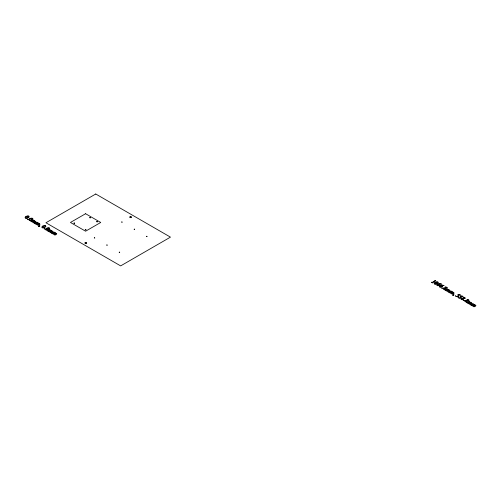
<?xml version="1.0" encoding="UTF-8"?>
<svg xmlns="http://www.w3.org/2000/svg" width="501" height="501" viewBox="0 0 501 501"><rect width="100%" height="100%" fill="white"/><g stroke="black" fill="none" stroke-linecap="round" stroke-linejoin="round"><path stroke-width="0.75" d="M94.814 238.031C94.313 236.841 94.15 238.745 94.501 237.856M122.206 222.219C121.705 221.022 121.549 222.926 121.9 222.037M107.264 245.221C106.763 244.031 106.607 245.935 106.951 245.045M134.663 229.408C134.162 228.212 133.999 230.116 134.349 229.226M119.72 252.41C119.219 251.22 119.056 253.124 119.407 252.235M147.112 236.597C146.611 235.401 146.455 237.305 146.799 236.416M74.186 223.177C75.751 223.521 72.263 223.152 74.561 222.964M90.023 217.716C91.589 218.054 88.101 217.685 90.399 217.497M96.975 221.73C98.534 222.068 95.052 221.699 97.351 221.511M85.59 229.765C87.155 230.103 83.667 229.734 85.965 229.552M130.611 217.002L131.237 217.365M85.784 242.885L86.41 243.248M25.614 217.328L25.576 218.035L26.472 218.092L28.638 216.908L28.732 216.188L27.467 216.25L25.614 217.328M29.409 219.519L29.371 220.227L30.267 220.283L32.433 219.094L32.527 218.38L31.262 218.442L29.409 219.519M42.341 226.984L42.303 227.692L43.205 227.748L45.366 226.565L45.459 225.845L44.201 225.913L42.341 226.984M46.136 229.176L46.098 229.884L47 229.94L49.161 228.757L49.255 228.036L47.996 228.105L46.136 229.176M434.699 283.253L434.661 283.954L435.557 284.017L437.724 282.827L437.818 282.113L436.553 282.176L434.699 283.253M455.578 295.828L455.891 296.385L457.244 296.742L458.547 296.435L459.041 295.734L458.371 294.839L459.01 294.713C460.131 295.828 461.765 295.076 459.373 294.463L457.576 294.857L458.196 295.433L457.958 296.354L456.38 296.448L455.578 295.828M458.108 297.287L458.421 297.844L459.774 298.201L461.077 297.901L461.571 297.193L460.901 296.304L461.54 296.172C462.642 297.281 464.308 296.554 461.903 295.922L460.15 296.304L460.726 296.893L460.488 297.819L458.91 297.907L458.108 297.287M435.72 280.754L432.714 282.508L432.82 282.996L431.424 282.195L431.968 282.326C435.125 281.963 433.684 279.708 435.72 280.754M34.769 220.979L36.078 221.905C35.389 223.271 33.279 223.296 33.849 222.738L35.552 221.768L35.396 221.442L34.55 221.304L33.172 222.525L32.039 221.874L33.686 221.342L34.055 220.672L33.204 220.521L31.807 221.736L30.68 221.085L31.068 221.16C31.757 220.634 33.774 219.281 33.354 220.415L34.769 220.979M38.702 223.246L40.017 224.179C39.328 225.544 37.218 225.569 37.782 225.005L39.491 224.041L39.335 223.715L38.489 223.578L37.112 224.799L35.978 224.141L37.625 223.615L37.995 222.945L37.143 222.795L35.74 224.01L34.619 223.358L35.001 223.433C35.659 222.907 37.738 221.561 37.293 222.688L38.702 223.246M51.497 230.635L52.805 231.562C52.117 232.927 50.006 232.952 50.576 232.395L52.286 231.424L52.129 231.105L51.277 230.967L49.906 232.182L48.772 231.531L50.413 230.999L50.789 230.328L49.931 230.184L48.534 231.393L47.413 230.748L47.795 230.817C48.491 230.291 50.501 228.944 50.081 230.072L51.497 230.635M55.436 232.909L56.745 233.835C56.056 235.201 53.945 235.226 54.515 234.668L56.218 233.698L56.062 233.378L55.216 233.241L53.839 234.455L52.705 233.804L54.352 233.272L54.722 232.602L53.87 232.451L52.473 233.666L51.346 233.015L51.735 233.09C52.423 232.564 54.44 231.211 54.02 232.345L55.436 232.909M448.915 289.822L450.224 290.749C449.566 292.127 447.431 292.102 447.994 291.582L449.698 290.611L449.547 290.292L448.696 290.148L447.318 291.369L446.184 290.718L447.831 290.185L448.201 289.515L447.349 289.365L445.953 290.58L444.825 289.929L445.214 290.004C445.903 289.478 447.919 288.125 447.499 289.259L448.915 289.822M452.848 292.096L454.163 293.022C453.474 294.388 451.363 294.413 451.927 293.855L453.637 292.885L453.48 292.559L452.635 292.421L451.32 293.605L450.123 292.991L451.77 292.459L452.14 291.789L451.288 291.638L449.885 292.853L448.764 292.202L449.147 292.277C449.842 291.751 451.852 290.398 451.439 291.532L452.848 292.096M470.702 302.397L472.011 303.33C471.322 304.696 469.212 304.721 469.781 304.157L471.491 303.193L471.335 302.867L470.489 302.729L469.111 303.95L467.978 303.293L469.619 302.767L469.994 302.097L469.143 301.946L467.74 303.161L466.619 302.51L467.001 302.585C467.696 302.059 469.706 300.706 469.293 301.84L470.702 302.397M474.641 304.671L475.95 305.604C475.261 306.963 473.151 306.988 473.721 306.43L475.424 305.466L475.267 305.14L474.422 305.003L473.044 306.224L471.911 305.566L473.558 305.04L473.927 304.37L473.076 304.22L471.679 305.435L470.552 304.783L470.94 304.858C471.629 304.332 473.645 302.98 473.226 304.113L474.641 304.671M39.466 226.189L38.42 226.389L39.767 226.27L39.823 225.769L39.228 225.763L39.466 226.189M453.612 295.033L452.566 295.233L453.912 295.114L453.969 294.619L453.38 294.607L453.612 295.033M443.241 288.138L442.94 288.645L444.368 289.446L445.232 289.259L445.539 288.181L447.049 288.1L447.312 287.68L445.965 286.916L445.138 287.079L444.825 287.981L443.241 288.138M461.239 298.527L460.939 299.034L462.36 299.836L463.231 299.648L463.531 298.571L465.041 298.49L465.304 298.07L463.957 297.306L463.131 297.469L462.818 298.371L461.239 298.527M465.034 300.719L464.734 301.226L466.155 302.028L467.026 301.84L467.327 300.757L468.836 300.681L469.099 300.256L467.752 299.492L466.926 299.661L466.613 300.562L465.034 300.719M28.25 219.194L27.455 219.194L28.25 219.194M44.977 228.857L44.182 228.857L44.977 228.857M442.396 288.044L441.6 288.037L442.396 288.044M464.183 300.619L463.387 300.619L464.183 300.619M445.665 287.205L445.489 288.037L446.955 287.574L445.665 287.205M463.657 297.594L463.488 298.427L464.947 297.963L463.657 297.594M467.452 299.786L467.283 300.619L468.742 300.155L467.452 299.786M444.982 288.783L444.162 289.265L443.329 288.739L444.857 288.125L444.982 288.783M462.974 299.172L462.154 299.654L461.321 299.128L462.849 298.515L462.974 299.172M466.775 301.364L465.949 301.846L465.116 301.32L466.644 300.706L466.775 301.364M439.891 284.887L438.275 285.789L437.16 285.564L436.772 284.875L437.498 284.042L439.69 283.572L441.6 284.073L438.619 284.092L439.891 284.887M442.421 286.347L440.805 287.255L439.69 287.029L439.302 286.334L440.028 285.501L442.22 285.038L444.13 285.539L441.156 285.551L442.421 286.347M25.996 216.445L25.05 217.378L25.407 218.098L27.229 218.204L29.164 216.971L28.876 216.119L27.317 215.944L25.996 216.445M29.791 218.636L28.845 219.57L29.202 220.29L31.024 220.396L32.96 219.162L32.671 218.311L31.112 218.129L29.791 218.636M42.723 226.101L41.777 227.034L42.14 227.755L43.956 227.861L45.892 226.634L45.61 225.776L44.05 225.6L42.723 226.101M46.518 228.293L45.572 229.226L45.935 229.946L47.752 230.053L49.687 228.819L49.405 227.968L47.846 227.792L46.518 228.293M435.081 282.37L434.135 283.303L434.492 284.017L436.315 284.123L438.25 282.896L437.962 282.044L436.402 281.863L435.081 282.37M437.799 284.405L437.185 284.963L437.342 285.495L439.22 284.944L439.058 284.355L437.799 284.405M440.329 285.871L439.715 286.422L439.872 286.96L441.75 286.403L441.588 285.814L440.329 285.871M95.747 194L45.935 222.757L120.653 265.893L170.459 237.136L95.747 194M85.59 213.72L70.453 222.463L85.59 231.205L100.732 222.463L85.59 213.72M85.164 243.248A0.883 0.507 0 0 0 86.635 243.016A0.883 0.507 0 0 0 85.558 242.396A0.883 0.507 0 0 0 85.164 243.248M129.991 217.365A0.883 0.507 0 0 0 131.462 217.133A0.883 0.507 0 0 0 130.385 216.513A0.883 0.507 0 0 0 129.991 217.365"/></g></svg>
